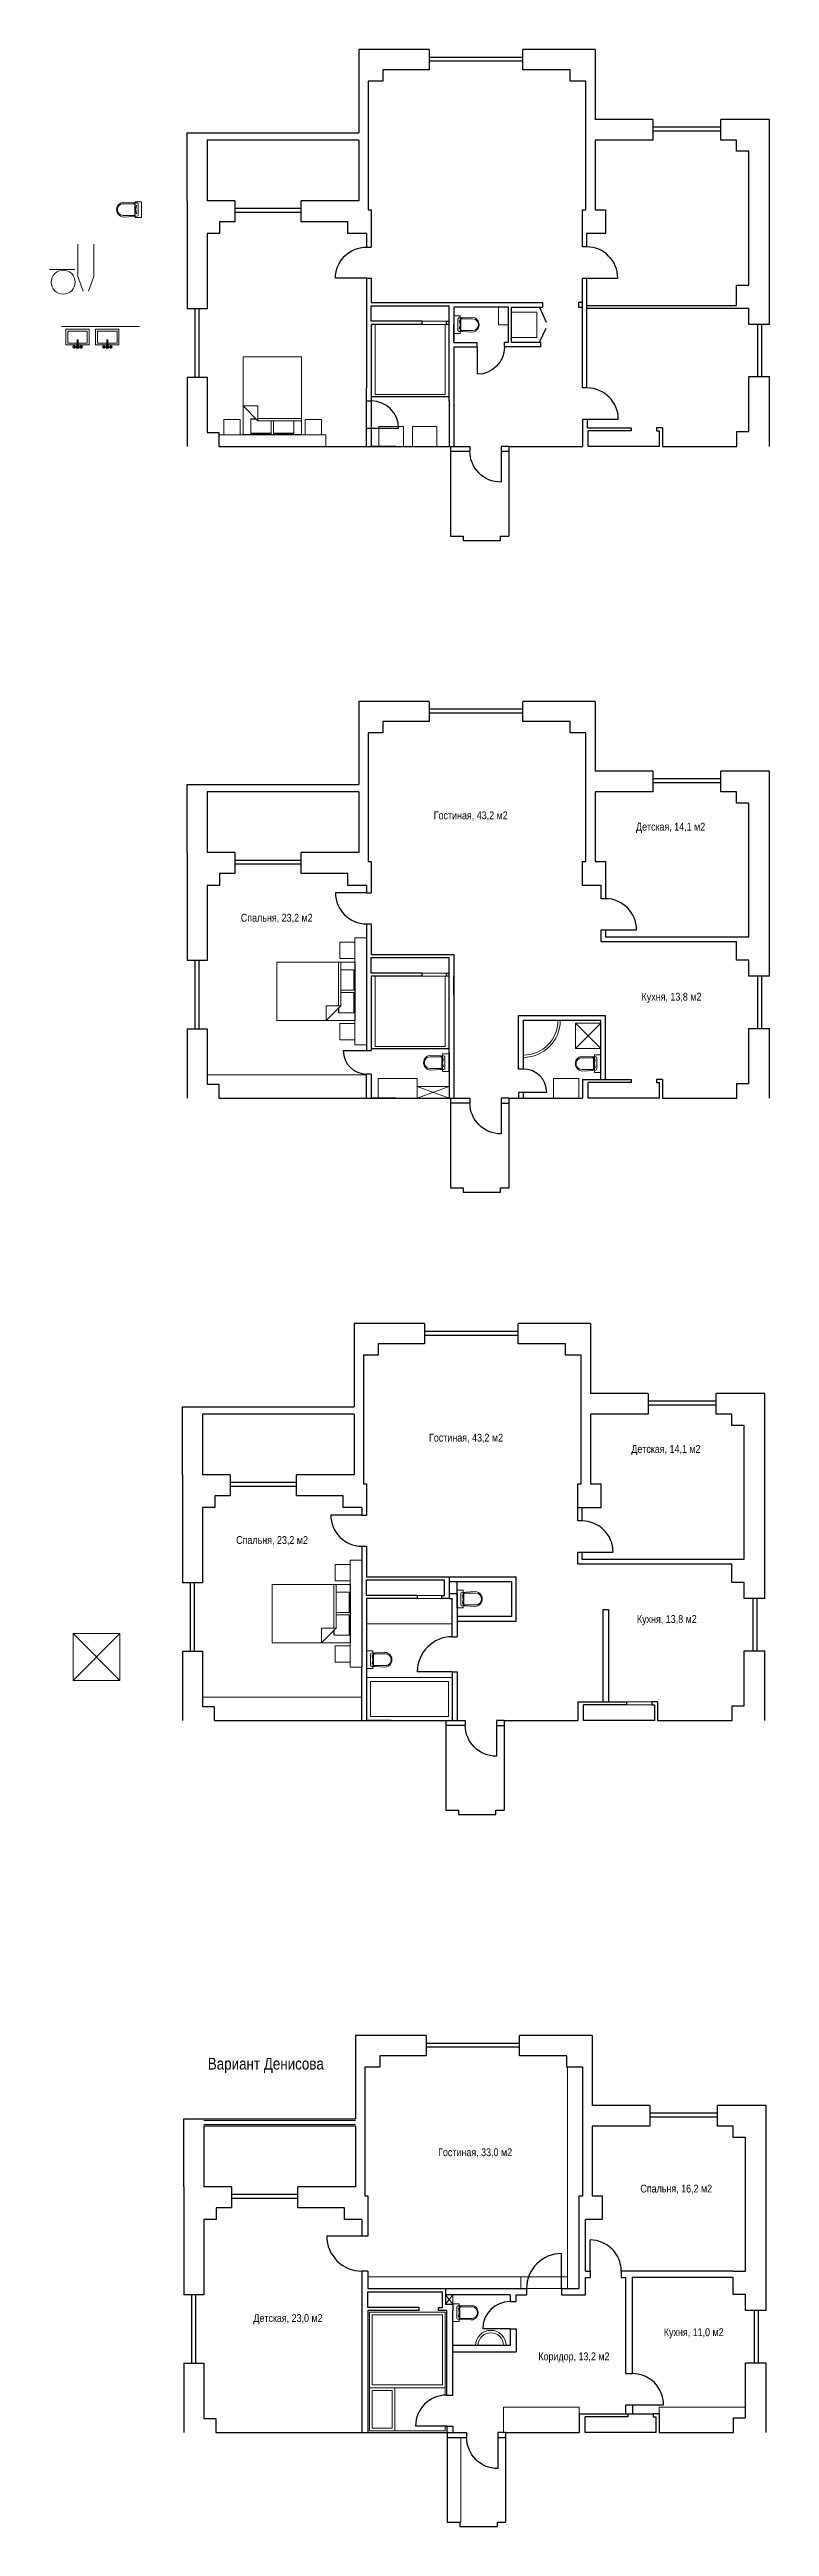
# Model space of a CAD drawing. Header units: inches. Extents: x -1596095 to 1052762, y -907497 to 506843.
# Drawn here: x -270357 to -251879, y -549976 to -486445 of the extents above; entities that cross this region are included whole.
import ezdxf

# ---------------------------------------------------------------- set-up
doc = ezdxf.new("R2010")
doc.units = ezdxf.units.IN
doc.header["$LTSCALE"] = 25
doc.header["$MEASUREMENT"] = 0
doc.layers.add('Двери', color=7, linetype='Continuous')
for name, color, linetype, lineweight in [('МЕБЕЛЬ', 5, 'Continuous', 9), ('Названия', 7, 'Continuous', 30), ('Размеры', 1, 'Continuous', 9), ('Стены', 7, 'Continuous', 30)]:
    doc.layers.add(name, color=color, linetype=linetype, lineweight=lineweight)
doc.layers.get('Размеры').off()
doc.styles.get("Standard").update_dxf_attribs({"font": 'ARIALN.TTF'})

# ---------------------------------------------------------------- blocks, each defined once
blk = doc.blocks.new('A$C5D42457A')
at = {"color": 5, "linetype": 'Continuous', "lineweight": 9}
for p, q in [((-2000, -2011), (-2000, -511)), ((-2000, -511), (0, -511)), ((-420, -1631), (-420, -511)), ((-360, -511), (-360, -1631)), ((-360, -711), (-30, -711)), ((-30, -1231), (-360, -1231)), ((-740, -2011), (-360, -1631)), ((-740, -1631), (-740, -2011)), ((-360, -1631), (-740, -1631)), ((-30, -1811), (-410, -1811)), ((-360, -1291), (-30, -1291)), ((0, -2011), (-2000, -2011))]:
    blk.add_line(p, q, dxfattribs=at)
at = {"color": 5, "linetype": 'Continuous'}
for p, q in [((0, -511), (0, -2011)), ((-30, -711), (-30, -1231)), ((-410, -1811), (-410, -1681)), ((-30, -1291), (-30, -1811))]:
    blk.add_line(p, q, dxfattribs=at)
at = {"layer": 'МЕБЕЛЬ', "color": 5, "lineweight": 9, "ltscale": 3}
for points in [[(-390, 0), (0, 0), (0, -419), (-390, -419)], [(-390, -2086), (0, -2086), (0, -2505), (-390, -2505)]]:
    blk.add_lwpolyline(points, close=True, dxfattribs=at)
blk = doc.blocks.new('A$C025A23B8')
at = {"layer": 'Двери', "ltscale": 3}
blk.add_line((0, 0), (-800, 0), dxfattribs=at)
blk.add_arc((0, 0), 800, 180, 270, dxfattribs=at)
blk = doc.blocks.new('A$C1B43068F')
at = {"layer": 'МЕБЕЛЬ'}
for p, q in [((0, 332), (0, 48)), ((28, 362), (118, 367)), ((28, 18), (118, 13)), ((40, 300), (60, 190)), ((60, 190), (40, 80)), ((80, 330), (80, 50)), ((90, 340), (380, 340)), ((90, 40), (380, 40)), ((118, 367), (360, 380)), ((118, 13), (360, 0))]:
    blk.add_line(p, q, dxfattribs=at)
for centre, radius, start, end in [((30, 332), 30, 93.16919, 179.98936), ((30, 48), 30, 179.98936, 266.80953), ((90, 330), 10, 89.98936, 179.98936), ((90, 50), 10, 179.98936, 269.98936), ((120, 337), 30, 93.16919, 173.52108), ((120, 43), 30, 186.45764, 266.80953), ((360, 190), 190, 269.98936, 89.98936), ((380, 190), 150, 269.98936, 89.98936)]:
    blk.add_arc(centre, radius, start, end, dxfattribs=at)
blk = doc.blocks.new('A$C5A3845E5')
at = {"layer": 'МЕБЕЛЬ', "ltscale": 3}
blk.add_lwpolyline([(0, 167), (395, 167), (395, 0), (0, 0)], close=True, dxfattribs=at)
at = {"layer": 'Размеры', "ltscale": 3, "rotation": 89.99627095683446}
blk.add_blockref('A$C1B43068F', (389, 90), dxfattribs=at)
blk = doc.blocks.new('A$C72FA27D4')
at = {"layer": 'МЕБЕЛЬ', "ltscale": 3}
for p, q in [((0, 410), (823, 410)), ((824, 0), (0, 0)), ((824, 410), (1200, 277)), ((824, 0), (1200, 133))]:
    blk.add_line(p, q, dxfattribs=at)
blk = doc.blocks.new('A$C451F4DEC')
at = {"layer": 'Размеры', "ltscale": 3, "rotation": 89.99627095683446}
blk.add_blockref('A$C1B43068F', (18, -28), dxfattribs=at)
blk = doc.blocks.new('A$C47374DA8')
at = {"layer": 'МЕБЕЛЬ', "ltscale": 3, "rotation": 90}
blk.add_blockref('A$C451F4DEC', (522, 361), dxfattribs=at)
blk = doc.blocks.new('A$C2E9B66EA')
at = {"layer": 'Двери', "ltscale": 3}
blk.add_line((0, 0), (700, 0), dxfattribs=at)
blk.add_arc((0, 0), 700, 270, 0, dxfattribs=at)
blk = doc.blocks.new('_ArchTick')
at = {"color": 0, "linetype": 'ByBlock', "const_width": 0.15}
blk.add_lwpolyline([(-0.5, -0.5), (0.5, 0.5)], dxfattribs=at)
blk = doc.blocks.new('A$C30664437')
for p, q in [((-103, 3), (-109, 3)), ((-94, 12), (-94, 19)), ((-88, 12), (-88, 19)), ((-79, 3), (-72, 3)), ((-12, 22), (-12, 174)), ((12, 174), (12, 22)), ((79, 3), (72, 3)), ((88, 12), (88, 19)), ((94, 12), (94, 19)), ((103, 3), (109, 3)), ((-103, -3), (-109, -3)), ((-94, -12), (-94, -19)), ((-88, -12), (-88, -19)), ((-79, -3), (-72, -3)), ((79, -3), (72, -3)), ((88, -12), (88, -19)), ((94, -12), (94, -19)), ((103, -3), (109, -3))]:
    blk.add_line(p, q)
for centre, radius in [((-91, 0), 34.4), ((-116, 0), 6.99), ((-91, 0), 12.5), ((-91, 25), 6.99), ((-66, 0), 6.99), ((0, 0), 12.5), ((91, 0), 34.4), ((66, 0), 6.99), ((91, 0), 12.5), ((91, 25), 6.99), ((116, 0), 6.99), ((-91, -25), 6.99), ((91, -25), 6.99)]:
    blk.add_circle(centre, radius)
for centre, radius, start, end in [((-91, 0), 25, 106.0953, 163.7658), ((-91, 0), 25, 15.9116, 73.88), ((0, 0), 37.5, 109.6397, 70.3486), ((0, 0), 25, 120.2446, 59.6569), ((0, 174), 12.5, 0, 180), ((91, 0), 25, 105.9211, 163.5587), ((91, 0), 25, 15.7907, 74.7593), ((-91, 0), 25, 195.7907, 254.7593), ((-91, 0), 25, 285.92113, 343.55875), ((91, 0), 25, 195.9116, 253.88), ((91, 0), 25, 286.09531, 343.76578)]:
    blk.add_arc(centre, radius, start, end)
at = {"layer": 'МЕБЕЛЬ', "ltscale": 3, "xscale": 0.03937007873901166, "yscale": 0.03937007873901166, "zscale": 0.03937007873901166}
blk.add_blockref('_ArchTick', (13, 22), dxfattribs=at)
blk = doc.blocks.new('A$C08470E14')
at = {"layer": 'МЕБЕЛЬ', "ltscale": 3}
for points in [[(600, -404), (0, -404), (0, 0), (600, 0)], [(547, -351), (47, -351), (47, -49), (547, -49)]]:
    blk.add_lwpolyline(points, close=True, dxfattribs=at)
at = {"layer": 'МЕБЕЛЬ', "ltscale": 3, "rotation": 180}
blk.add_blockref('A$C30664437', (296, 52), dxfattribs=at)
blk = doc.blocks.new('A$C27866716')
at = {"layer": 'МЕБЕЛЬ', "ltscale": 3}
for points in [[(600, -404), (0, -404), (0, 0), (600, 0)], [(547, -351), (47, -351), (47, -49), (547, -49)]]:
    blk.add_lwpolyline(points, close=True, dxfattribs=at)
at = {"layer": 'МЕБЕЛЬ', "ltscale": 3, "rotation": 180}
blk.add_blockref('A$C30664437', (296, 52), dxfattribs=at)
blk = doc.blocks.new('A$C7D656A52')
at = {"layer": 'МЕБЕЛЬ', "ltscale": 3}
blk.add_lwpolyline([(0, 0), (630, 0), (630, 510), (0, 510)], close=True, dxfattribs=at)
blk = doc.blocks.new('A$C2FE17253')
at = {"layer": 'МЕБЕЛЬ', "ltscale": 3}
blk.add_lwpolyline([(649, 0), (490, 0), (490, 454), (649, 454)], close=True, dxfattribs=at)
at = {"layer": 'МЕБЕЛЬ', "ltscale": 3, "xscale": -1, "rotation": 180}
blk.add_blockref('A$C47374DA8', (0, 416), dxfattribs=at)
blk = doc.blocks.new('A$C75CA72F4')
at = {"layer": 'МЕБЕЛЬ', "ltscale": 3}
blk.add_lwpolyline([(649, 0), (490, 0), (490, 454), (649, 454)], close=True, dxfattribs=at)
at = {"layer": 'МЕБЕЛЬ', "ltscale": 3, "extrusion": (0, 0, -1), "zscale": -1, "rotation": 359.9962709568343}
blk.add_blockref('A$C1B43068F', (-550, 36), dxfattribs=at)
blk = doc.blocks.new('A$C2D9A5778')
at = {"layer": 'МЕБЕЛЬ', "ltscale": 3}
for p, q in [((1200, 1200), (0, 0)), ((1200, 0), (0, 1200))]:
    blk.add_line(p, q, dxfattribs=at)
blk.add_lwpolyline([(0, 0), (1200, 0), (1200, 1200), (0, 1200)], close=True, dxfattribs=at)

msp = doc.modelspace()

# ---------------------------------------------------------------- linework, layer by layer
at = {"layer": 'Двери', "ltscale": 3}
for p, q in [((-257783.9, -493055.6), (-257609.1, -493440.9)), ((-257783.9, -493949.4), (-257609.1, -493592.3)), ((-262099, -496158.5), (-261399, -496158.5)), ((-262819, -512122.3), (-262219, -512122.3)), ((-257597.7, -513193.9), (-258197.7, -513193.9)), ((-260019, -528055.2), (-260919, -528055.2)), ((-262343.4, -542526.1), (-263243.4, -542526.1)), ((-257213.5, -543876.1), (-257213.5, -542976.1)), ((-256483.5, -543426.9), (-256483.5, -542626.9)), ((-258537.8, -544907.8), (-259237.8, -544907.8)), ((-255398.5, -546854.9), (-254598.4, -546854.9)), ((-260163.4, -547406.1), (-260963.4, -547406.1))]:
    msp.add_line(p, q, dxfattribs=at)
for centre, radius, start, end in [((-262099, -496158.5), 700, 0, 90), ((-262219, -512122.3), 600, 180, 270), ((-258197.7, -513193.9), 600, 0, 90), ((-260019, -528055.2), 900, 90, 180), ((-262343.4, -542526.1), 900, 180, 270), ((-257213.5, -543876.1), 900, 90, 180), ((-256483.5, -543426.9), 800, 0, 90), ((-258537.8, -544907.8), 700, 90, 180), ((-255398.5, -546854.9), 800, 0, 90.358094), ((-260163.4, -547406.1), 800, 90, 180)]:
    msp.add_arc(centre, radius, start, end, dxfattribs=at)
at = {"layer": 'МЕБЕЛЬ', "ltscale": 3}
for p, q in [((-270356.8, -492090.8), (-269706.8, -492090.8)), ((-261999, -493495.8), (-260199, -493495.8)), ((-261999, -495295.8), (-261999, -493495.8)), ((-260788.9, -493415.6), (-260169, -493415.6)), ((-260788.9, -493495.8), (-260169, -493495.8)), ((-260199, -493495.8), (-260199, -495295.8)), ((-260199, -495295.8), (-261999, -495295.8)), ((-256679, -496625.6), (-256679, -495975.6)), ((-263264.5, -496325.6), (-266007.3, -496325.6)), ((-266007.3, -496325.6), (-266007.3, -496625.6)), ((-263264.5, -496625.6), (-263264.5, -496325.6)), ((-262219, -509230.5), (-262519, -509230.5)), ((-262519, -509230.5), (-262519, -511973.2)), ((-260788.9, -510134), (-260169, -510134)), ((-261999, -510214.2), (-260199, -510214.2)), ((-261999, -512014.2), (-261999, -510214.2)), ((-260788.9, -510214.2), (-260169, -510214.2)), ((-260199, -510214.2), (-260199, -512014.2)), ((-256859.4, -511416.3), (-256209.4, -512066.3)), ((-256859.4, -512066.3), (-256209.4, -511416.3)), ((-262519, -511973.2), (-262219, -511973.2)), ((-260199, -512014.2), (-261999, -512014.2)), ((-262219, -512744), (-266307.7, -512744)), ((-260924.8, -513044), (-260099, -513044)), ((-260099, -513044), (-260924.8, -513344)), ((-260924.8, -513044), (-260099, -513344)), ((-262339, -525191.7), (-262639, -525191.7)), ((-262639, -525191.7), (-262639, -527934.5)), ((-262219, -526175.4), (-262219, -526825.4)), ((-260908.9, -526095.2), (-260289, -526095.2)), ((-260908.9, -526175.4), (-260289, -526175.4)), ((-260019, -526825.4), (-260019, -526175.4)), ((-262219, -526825.4), (-260019, -526825.4)), ((-262639, -527934.5), (-262339, -527934.5)), ((-262219, -528205.2), (-260019, -528205.2)), ((-262119, -528305.2), (-260119, -528305.2)), ((-262119, -529205.2), (-262119, -528305.2)), ((-260119, -528305.2), (-260119, -529205.2)), ((-260019, -528205.2), (-260019, -529305.2)), ((-262339, -528705.2), (-266427.7, -528705.2)), ((-260119, -529205.2), (-262119, -529205.2)), ((-255549, -528825.2), (-254899.6, -528825.2)), ((-255549, -528905.3), (-254899.6, -528905.4)), ((-257063.5, -543876.1), (-257063.5, -538196.5)), ((-262183.4, -543576.1), (-257063.5, -543576.1)), ((-258263.5, -543876.1), (-258263.5, -543576.1)), ((-260003.4, -544036.1), (-260193.1, -544276.1)), ((-260193.1, -544036.1), (-260003.4, -544276.1)), ((-260003.4, -544036.1), (-260003.4, -544276.1)), ((-258113.5, -543876.1), (-257213.5, -543876.1)), ((-262143.4, -544476.3), (-262143.4, -547526.1)), ((-262143.4, -544476.3), (-260203.4, -544476.3)), ((-262073.4, -544546.3), (-262073.4, -546346.3)), ((-260273.4, -544546.3), (-262073.4, -544546.3)), ((-260273.4, -546346.3), (-260273.4, -544546.3)), ((-260203.4, -544476.3), (-260203.4, -546606.1)), ((-262073.4, -546346.3), (-260273.4, -546346.3)), ((-262143.4, -546416.3), (-260203.4, -546416.3)), ((-262073.4, -546486.3), (-262073.4, -547456.1)), ((-262073.4, -546486.3), (-261563.4, -546486.3)), ((-261563.4, -546486.3), (-261563.4, -547456.1)), ((-261493.4, -546416.3), (-261493.4, -547526.1)), ((-260203.4, -546606.1), (-260163.4, -546606.1)), ((-256763.5, -546916.1), (-258701.9, -546916.1)), ((-258701.9, -546916.1), (-258701.9, -547566.1)), ((-256763.5, -547566.1), (-256763.5, -546916.1)), ((-254713.9, -547566.1), (-254713.9, -546916.1)), ((-254713.9, -546916.1), (-252494, -546916.1)), ((-262143.4, -547526.1), (-260203.4, -547526.1)), ((-262073.4, -547456.1), (-261563.4, -547456.1)), ((-260203.4, -547406.1), (-260203.4, -547526.1)), ((-260203.4, -547406.1), (-260163.4, -547406.1)), ((-259803.9, -547690.2), (-259803.9, -549866.1)), ((-259803.9, -549866.1), (-259823.9, -549866.1))]:
    msp.add_line(p, q, dxfattribs=at)
at = {"layer": 'МЕБЕЛЬ', "color": 5, "ltscale": 3}
msp.add_line((-268048.1, -493550), (-270048.1, -493550), dxfattribs=at)
at = {"layer": 'МЕБЕЛЬ', "ltscale": 3}
for points in [[(-259979, -493275.1), (-259820.6, -493275.1), (-259820.6, -493729.2), (-259979, -493729.2)], [(-258581.7, -493505.6), (-258831.7, -493505.6), (-258831.7, -493055.6), (-258581.7, -493055.6)], [(-258498.3, -493831.4), (-257848.3, -493831.4), (-257848.3, -493181.4), (-258498.3, -493181.4)], [(-261904.7, -496625.6), (-261274.7, -496625.6), (-261274.7, -496115.6), (-261904.7, -496115.6)], [(-256859.4, -512066.3), (-256209.4, -512066.3), (-256209.4, -511416.3), (-256859.4, -511416.3)], [(-261924.8, -513344), (-260924.8, -513344), (-260924.8, -512834), (-261924.8, -512834)], [(-257420.6, -513344), (-256770.6, -513344), (-256770.6, -512834), (-257420.6, -512834)]]:
    msp.add_lwpolyline(points, close=True, dxfattribs=at)
msp.add_circle((-270005.7, -492411.9), 309.1, dxfattribs=at)
for centre, radius, start, end in [((-258197.7, -511346.3), 950, 270, 0), ((-258197.7, -511346.3), 890, 270, 0), ((-259031.2, -545336.1), 390, 0, 180), ((-259031.2, -545336.1), 327.8, 0, 180)]:
    msp.add_arc(centre, radius, start, end, dxfattribs=at)
at = {"layer": 'Стены', "ltscale": 3}
for p, q in [((-260609.4, -486445.4), (-262418.3, -486445.4)), ((-262418.3, -486445.4), (-262418.3, -488579)), ((-260609.4, -486445.4), (-260609.4, -486965.7)), ((-258209.1, -486965.7), (-258209.1, -486445.4)), ((-256349.4, -486445.4), (-258209.1, -486445.4)), ((-256349.4, -486445.4), (-256349.4, -488236.1)), ((-261799, -487256), (-262179.3, -487256)), ((-262179.3, -487256), (-262179.3, -490555.6)), ((-260609.4, -486965.7), (-261799, -486965.7)), ((-261799, -486965.7), (-261799, -487256)), ((-258209.1, -486645.4), (-260609.4, -486645.4)), ((-258209.1, -486745.4), (-260609.4, -486745.4)), ((-256998.8, -486965.7), (-258209.1, -486965.7)), ((-256998.8, -487256), (-256998.8, -486965.7)), ((-256588.7, -487256), (-256998.8, -487256)), ((-256588.7, -490555.6), (-256588.7, -487256)), ((-254869.6, -488236.1), (-256349.4, -488236.1)), ((-254869.6, -488236.1), (-254869.6, -488766)), ((-253129.9, -488436.1), (-254869.6, -488436.1)), ((-253129.9, -488536.1), (-254869.6, -488536.1)), ((-253129.9, -488766), (-253129.9, -488236.1)), ((-251879.5, -488236.1), (-253129.9, -488236.1)), ((-251879.5, -493496), (-251879.5, -488236.1)), ((-266827.9, -490324.1), (-266827.9, -488579)), ((-266827.9, -488579), (-262418.3, -488579)), ((-262418.3, -488766), (-266307.7, -488766)), ((-266307.7, -488766), (-266307.7, -490324.1)), ((-262418.3, -488766), (-262418.3, -490324.1)), ((-254869.6, -488766), (-256349.4, -488766)), ((-256349.4, -488766), (-256349.4, -490555.6)), ((-252729.7, -488766), (-253129.9, -488766)), ((-252729.7, -489056.3), (-252729.7, -488766)), ((-252409.1, -489056.3), (-252729.7, -489056.3)), ((-252409.1, -492486.4), (-252409.1, -489056.3)), ((-266827.9, -490324.1), (-266827.9, -493095.1)), ((-265598.4, -490324.1), (-266307.7, -490324.1)), ((-265598.4, -490324.1), (-265598.4, -490864.5)), ((-263898.9, -490864.5), (-263898.9, -490324.1)), ((-262418.3, -490324.1), (-263898.9, -490324.1)), ((-265598.4, -490864.5), (-265998, -490864.5)), ((-265998, -490864.5), (-265998, -491164.7)), ((-263898.9, -490524.1), (-265598.4, -490524.1)), ((-263898.9, -490624.1), (-265598.4, -490624.1)), ((-262699.3, -490864.5), (-263898.9, -490864.5)), ((-262699.3, -491164.7), (-262699.3, -490864.5)), ((-262179.3, -490555.6), (-262099, -490555.6)), ((-262099, -490555.6), (-262099, -491075.4)), ((-262099, -490935.6), (-262099, -491075.4)), ((-262099, -491075.4), (-262099, -491511.4)), ((-256679, -490555.6), (-256588.7, -490555.6)), ((-256679, -491165.7), (-256679, -490555.6)), ((-256679, -491165.7), (-256679, -490935.6)), ((-256349.4, -490555.6), (-256089.4, -490555.6)), ((-256089.4, -490555.6), (-256089.4, -491165.7)), ((-265998, -491164.7), (-266307.7, -491164.7)), ((-266307.7, -491164.7), (-266307.7, -493095.1)), ((-262219, -491164.7), (-262699.3, -491164.7)), ((-262219, -491164.7), (-262219, -491511.4)), ((-262219, -491511.4), (-262099, -491511.4)), ((-256679, -491506.8), (-256679, -491165.7)), ((-256573.1, -491506.8), (-256679, -491506.8)), ((-256089.4, -491165.7), (-256573.1, -491165.7)), ((-256573.1, -491165.7), (-256573.1, -491506.8)), ((-262219, -492311.3), (-262099, -492311.3)), ((-262219, -492311.3), (-262219, -495125.7)), ((-262099, -492311.3), (-262099, -492935.6)), ((-256679, -495125.7), (-256679, -492306.7)), ((-256679, -492306.7), (-256573.1, -492306.7)), ((-256573.1, -492306.7), (-256573.1, -495125.7)), ((-262099, -492935.6), (-257708.3, -492935.6)), ((-257708.3, -492935.6), (-257708.3, -493055.6)), ((-256679, -492935.6), (-256779, -492935.6)), ((-256779, -492935.6), (-256779, -493055.6)), ((-252729.7, -493006.7), (-252729.7, -492486.4)), ((-252729.7, -492486.4), (-252409.1, -492486.4)), ((-266307.7, -493095.1), (-266827.9, -493095.1)), ((-266627.9, -493095.1), (-266627.9, -494844.7)), ((-266527.9, -493095.1), (-266527.9, -494844.7)), ((-262099, -493415.6), (-262099, -493015.6)), ((-262099, -493015.6), (-260099, -493015.6)), ((-260788.9, -493415.6), (-262099, -493415.6)), ((-262099, -493495.8), (-262099, -495125.7)), ((-260788.9, -493495.8), (-262099, -493495.8)), ((-260788.9, -493495.8), (-260788.9, -493415.6)), ((-260169, -493495.8), (-260169, -493415.6)), ((-260169, -493415.6), (-260099, -493415.6)), ((-260099, -493495.8), (-260169, -493495.8)), ((-260099, -495458.5), (-260099, -493015.6)), ((-258581.7, -493055.6), (-259979, -493055.6)), ((-259979, -493055.6), (-259979, -493927.9)), ((-259979, -493955.6), (-259979, -493495.8)), ((-258578.3, -493949.4), (-258578.3, -493055.6)), ((-258503.3, -493949.4), (-258503.3, -493055.6)), ((-258503.3, -493055.6), (-257708.3, -493055.6)), ((-256779, -493055.6), (-256679, -493055.6)), ((-256573.1, -493006.7), (-252729.7, -493006.7)), ((-252409.1, -493086.4), (-256573.1, -493086.4)), ((-252409.1, -493496), (-252409.1, -493086.4)), ((-251879.5, -493496), (-252409.1, -493496)), ((-252179.5, -494835.8), (-252179.5, -493496)), ((-252079.5, -494835.8), (-252079.5, -493496)), ((-259979, -493955.6), (-259380.2, -493955.6)), ((-259380.2, -494075.6), (-259979, -494075.6)), ((-259979, -494075.6), (-259979, -495458.5)), ((-259380.2, -494075.6), (-259380.2, -493955.6)), ((-258680.2, -494069.4), (-258680.2, -493949.4)), ((-258680.2, -493949.4), (-258578.3, -493949.4)), ((-257748.3, -494069.4), (-258680.2, -494069.4)), ((-258358.3, -494069.4), (-258580.2, -494069.4)), ((-258503.3, -493949.4), (-257753.3, -493949.4)), ((-257753.3, -493949.4), (-257753.3, -494069.4)), ((-266827.9, -494844.7), (-266827.9, -496625.6)), ((-266827.9, -494844.7), (-266307.7, -494844.7)), ((-266307.7, -494844.7), (-266307.7, -496264.8)), ((-252409.5, -496246), (-252409.5, -494835.8)), ((-252409.5, -494835.8), (-251879.5, -494835.8)), ((-251879.5, -496625.6), (-251879.5, -494835.8)), ((-262219, -496625.6), (-262219, -495125.7)), ((-262219, -495458.5), (-262099, -495458.5)), ((-262099, -495125.7), (-262099, -496625.6)), ((-262099, -495345.8), (-260099, -495345.8)), ((-260099, -495458.5), (-260099, -496625.6)), ((-259979, -495458.5), (-259979, -496625.6)), ((-256573.1, -495125.7), (-256679, -495125.7)), ((-262219, -496158.5), (-262099, -496158.5)), ((-256679, -495925.6), (-256679, -496625.6)), ((-256679, -495925.6), (-256559, -495925.6)), ((-256559, -495925.6), (-256559, -496145.6)), ((-256559, -496145.6), (-255429, -496145.6)), ((-255429, -496145.6), (-255429, -496225.7)), ((-254629.4, -496145.6), (-254779.6, -496145.6)), ((-254779.6, -496145.6), (-254779.6, -496225.5)), ((-254629.4, -496145.6), (-254629.4, -496625.6)), ((-266307.7, -496264.8), (-266007.3, -496264.8)), ((-266007.3, -496264.8), (-266007.3, -496625.6)), ((-266007.3, -496625.6), (-260069.4, -496625.6)), ((-260099, -496295.9), (-260099, -496295.9)), ((-260069.4, -496625.6), (-260069.4, -498925.6)), ((-260069.4, -496625.6), (-259568, -496625.6)), ((-260069.4, -496745.6), (-259568, -496745.6)), ((-259568, -496625.6), (-259568, -496745.6)), ((-258569.4, -496625.6), (-258768.1, -496625.6)), ((-258768.1, -496629.4), (-258768.1, -496749.7)), ((-258768.1, -496749.7), (-258569.4, -496749.7)), ((-258569.4, -496625.6), (-258569.4, -498925.6)), ((-258569.4, -496625.6), (-256679, -496625.6)), ((-256529.4, -496625.6), (-256529.4, -496225.5)), ((-255429, -496225.7), (-256529.4, -496225.5)), ((-254709.1, -496625.6), (-256529.4, -496625.6)), ((-254779.6, -496225.5), (-254709.1, -496225.5)), ((-254709.1, -496225.5), (-254709.1, -496625.6)), ((-254629.4, -496625.6), (-252719.4, -496625.6)), ((-252719.4, -496625.6), (-252719.4, -496246)), ((-252719.4, -496246), (-252409.5, -496246)), ((-252409.5, -496246), (-252409.5, -496246)), ((-260069.4, -498925.6), (-259739.4, -498925.6)), ((-259739.4, -498925.6), (-259739.4, -499035.6)), ((-259739.4, -499035.6), (-258779.4, -499035.6)), ((-258779.4, -498925.6), (-258569.4, -498925.6)), ((-258779.4, -499035.6), (-258779.4, -498925.6)), ((-260609.4, -503163.8), (-262418.3, -503163.8)), ((-262418.3, -503163.8), (-262418.3, -505297.4)), ((-260609.4, -503684.1), (-261799, -503684.1)), ((-261799, -503684.1), (-261799, -503974.4)), ((-260609.4, -503163.8), (-260609.4, -503684.1)), ((-258209.1, -503363.8), (-260609.4, -503363.8)), ((-258209.1, -503463.8), (-260609.4, -503463.8)), ((-258209.1, -503684.1), (-258209.1, -503163.8)), ((-256349.4, -503163.8), (-258209.1, -503163.8)), ((-256998.8, -503684.1), (-258209.1, -503684.1)), ((-256998.8, -503974.4), (-256998.8, -503684.1)), ((-256349.4, -503163.8), (-256349.4, -504954.5)), ((-261799, -503974.4), (-262179.3, -503974.4)), ((-262179.3, -503974.4), (-262179.3, -507274)), ((-256588.7, -503974.4), (-256998.8, -503974.4)), ((-256588.7, -507274), (-256588.7, -503974.4)), ((-254869.6, -504954.5), (-256349.4, -504954.5)), ((-254869.6, -504954.5), (-254869.6, -505484.4)), ((-253129.9, -505484.4), (-253129.9, -504954.5)), ((-251879.5, -504954.5), (-253129.9, -504954.5)), ((-251879.5, -510214.4), (-251879.5, -504954.5)), ((-266827.9, -507042.5), (-266827.9, -505297.4)), ((-266827.9, -505297.4), (-262418.3, -505297.4)), ((-262418.3, -505484.4), (-266307.7, -505484.4)), ((-266307.7, -505484.4), (-266307.7, -507042.5)), ((-262418.3, -505484.4), (-262418.3, -507042.5)), ((-254869.6, -505484.4), (-256349.4, -505484.4)), ((-256349.4, -505484.4), (-256349.4, -507274)), ((-253129.9, -505154.5), (-254869.6, -505154.5)), ((-253129.9, -505254.5), (-254869.6, -505254.5)), ((-252729.7, -505484.4), (-253129.9, -505484.4)), ((-252729.7, -505774.7), (-252729.7, -505484.4)), ((-252409.1, -505774.7), (-252729.7, -505774.7)), ((-252409.1, -509204.8), (-252409.1, -505774.7)), ((-266827.9, -507042.5), (-266827.9, -509813.5)), ((-265598.4, -507042.5), (-266307.7, -507042.5)), ((-265598.4, -507582.9), (-265998, -507582.9)), ((-265998, -507582.9), (-265998, -507883.1)), ((-265598.4, -507042.5), (-265598.4, -507582.9)), ((-263898.9, -507242.5), (-265598.4, -507242.5)), ((-263898.9, -507342.5), (-265598.4, -507342.5)), ((-263898.9, -507582.9), (-263898.9, -507042.5)), ((-262418.3, -507042.5), (-263898.9, -507042.5)), ((-262699.3, -507582.9), (-263898.9, -507582.9)), ((-262699.3, -507883.1), (-262699.3, -507582.9)), ((-262179.3, -507274), (-262099, -507274)), ((-262099, -507274), (-262099, -507793.8)), ((-256679, -507274), (-256588.7, -507274)), ((-256679, -507884.1), (-256679, -507274)), ((-256349.4, -507274), (-256089.4, -507274)), ((-256089.4, -507274), (-256089.4, -507884.1)), ((-265998, -507883.1), (-266307.7, -507883.1)), ((-266307.7, -507883.1), (-266307.7, -509813.5)), ((-262219, -507883.1), (-262699.3, -507883.1)), ((-262219, -507883.1), (-262219, -508072.5)), ((-262219, -508072.3), (-262099, -508072.3)), ((-262099, -507654), (-262099, -507793.8)), ((-262099, -507793.8), (-262099, -508072.3)), ((-256679, -507884.1), (-256679, -507654)), ((-256195.2, -507884.1), (-256679, -507884.1)), ((-256195.2, -508225.2), (-256195.2, -507884.1)), ((-256089.4, -508225.2), (-256195.2, -508225.2)), ((-256089.4, -507884.1), (-256089.4, -508225.2)), ((-262219, -508872.2), (-262099, -508872.2)), ((-262219, -508872.4), (-262219, -512122.3)), ((-262099, -508872.2), (-262099, -509654)), ((-256195.2, -509324.8), (-256195.2, -509025.1)), ((-256195.2, -509025.1), (-256089.4, -509025.1)), ((-256195.2, -509324.8), (-252729.7, -509324.8)), ((-256089.4, -509025.1), (-256089.4, -509204.8)), ((-256089.4, -509204.8), (-252729.7, -509204.8)), ((-252729.7, -509204.8), (-252409.1, -509204.8)), ((-252729.7, -509804.8), (-252729.7, -509324.8)), ((-266307.7, -509813.5), (-266827.9, -509813.5)), ((-266627.9, -509813.5), (-266627.9, -511563.1)), ((-266527.9, -509813.5), (-266527.9, -511563.1)), ((-262099, -509654), (-259979, -509654)), ((-262099, -510134), (-262099, -509734)), ((-262099, -509734), (-260099, -509734)), ((-260788.9, -510134), (-262099, -510134)), ((-260788.9, -510214.2), (-260788.9, -510134)), ((-260169, -510214.2), (-260169, -510134)), ((-260169, -510134), (-260099, -510134)), ((-260099, -512176.9), (-260099, -509734)), ((-259979, -509654), (-259979, -510646.3)), ((-252409.1, -509804.8), (-252729.7, -509804.8)), ((-252409.1, -510214.4), (-252409.1, -509804.8)), ((-262099, -510214.2), (-262099, -512122.3)), ((-260788.9, -510214.2), (-262099, -510214.2)), ((-260099, -510214.2), (-260169, -510214.2)), ((-259979, -510674), (-259979, -510214.2)), ((-259979, -510646.3), (-259979, -512176.9)), ((-251879.5, -510214.4), (-252409.1, -510214.4)), ((-252179.5, -511554.2), (-252179.5, -510214.4)), ((-252079.5, -511554.2), (-252079.5, -510214.4)), ((-256089.4, -511226.3), (-258317.7, -511226.3)), ((-258317.7, -512596.9), (-258317.7, -511226.3)), ((-256209.4, -511346.3), (-258197.7, -511346.3)), ((-258197.7, -511346.3), (-258197.7, -512593.9)), ((-256209.4, -512864), (-256209.4, -511346.3)), ((-256089.4, -512864), (-256089.4, -511226.3)), ((-266827.9, -511563.1), (-266827.9, -513344)), ((-266827.9, -511563.1), (-266307.7, -511563.1)), ((-266307.7, -511563.1), (-266307.7, -512983.2)), ((-252409.5, -512964.4), (-252409.5, -511554.2)), ((-252409.5, -511554.2), (-251879.5, -511554.2)), ((-251879.5, -513344), (-251879.5, -511554.2)), ((-262219, -512122.3), (-262099, -512122.3)), ((-262099, -512064.2), (-260099, -512064.2)), ((-260099, -512176.9), (-260099, -513344)), ((-259979, -512176.9), (-259979, -513344)), ((-258197.7, -512596.9), (-258317.7, -512596.9)), ((-266307.7, -512983.2), (-266007.3, -512983.2)), ((-266007.3, -512983.2), (-266007.3, -513344)), ((-262219, -513344), (-262219, -512719.2)), ((-262219, -512719.2), (-262099, -512719.2)), ((-262099, -512722.3), (-262099, -513344)), ((-260099, -513014.3), (-260099, -513014.3)), ((-258197.7, -513193.9), (-258317.7, -513193.9)), ((-258317.7, -513193.9), (-258317.7, -513344)), ((-258197.7, -513193.9), (-258197.7, -513344)), ((-256679, -512864), (-256679, -513344)), ((-256679, -512864), (-255429, -512864)), ((-256529.4, -513344), (-256529.4, -512943.9)), ((-255429, -512944.1), (-256529.4, -512943.9)), ((-255429, -512864), (-255429, -512944.1)), ((-254629.4, -512864), (-254779.6, -512864)), ((-254779.6, -512864), (-254779.6, -512943.9)), ((-254779.6, -512943.9), (-254709.1, -512943.9)), ((-254709.1, -512943.9), (-254709.1, -513344)), ((-254629.4, -512864), (-254629.4, -513344)), ((-252719.4, -513344), (-252719.4, -512964.4)), ((-252719.4, -512964.4), (-252409.5, -512964.4)), ((-252409.5, -512964.4), (-252409.5, -512964.4)), ((-266007.3, -513344), (-260069.4, -513344)), ((-260069.4, -513344), (-260069.4, -515644)), ((-260069.4, -513344), (-259568, -513344)), ((-260069.4, -513464), (-259568, -513464)), ((-259568, -513344), (-259568, -513464)), ((-258569.4, -513344), (-258768.1, -513344)), ((-258768.1, -513347.8), (-258768.1, -513468.1)), ((-258768.1, -513468.1), (-258569.4, -513468.1)), ((-258569.4, -513344), (-258569.4, -515644)), ((-258569.4, -513344), (-256679, -513344)), ((-254709.1, -513344), (-256529.4, -513344)), ((-254629.4, -513344), (-252719.4, -513344)), ((-260069.4, -515644), (-259739.4, -515644)), ((-259739.4, -515644), (-259739.4, -515754)), ((-259739.4, -515754), (-258779.4, -515754)), ((-258779.4, -515644), (-258569.4, -515644)), ((-258779.4, -515754), (-258779.4, -515644)), ((-260729.4, -519125), (-262538.3, -519125)), ((-262538.3, -519125), (-262538.3, -521258.7)), ((-260729.4, -519645.4), (-261919, -519645.4)), ((-261919, -519645.4), (-261919, -519935.6)), ((-260729.4, -519125), (-260729.4, -519645.4)), ((-258329.1, -519325), (-260729.4, -519325)), ((-258329.1, -519425), (-260729.4, -519425)), ((-258329.1, -519645.4), (-258329.1, -519125)), ((-256469.4, -519125), (-258329.1, -519125)), ((-257118.8, -519645.4), (-258329.1, -519645.4)), ((-257118.8, -519935.6), (-257118.8, -519645.4)), ((-256469.4, -519125), (-256469.4, -520915.7)), ((-261919, -519935.6), (-262299.3, -519935.6)), ((-262299.3, -519935.6), (-262299.3, -523235.2)), ((-256708.7, -519935.6), (-257118.8, -519935.6)), ((-256708.7, -523235.2), (-256708.7, -519935.6)), ((-254989.6, -520915.7), (-256469.4, -520915.7)), ((-254989.6, -520915.7), (-254989.6, -521445.6)), ((-253249.9, -521445.6), (-253249.9, -520915.7)), ((-251999.5, -520915.7), (-253249.9, -520915.7)), ((-251999.5, -526175.6), (-251999.5, -520915.7)), ((-266947.9, -523003.7), (-266947.9, -521258.7)), ((-266947.9, -521258.7), (-262538.3, -521258.7)), ((-262538.3, -521445.6), (-266427.7, -521445.6)), ((-266427.7, -521445.6), (-266427.7, -523003.7)), ((-262538.3, -521445.6), (-262538.3, -523003.7)), ((-254989.6, -521445.6), (-256469.4, -521445.6)), ((-256469.4, -521445.6), (-256469.4, -523235.2)), ((-253249.9, -521115.7), (-254989.6, -521115.7)), ((-253249.9, -521215.7), (-254989.6, -521215.7)), ((-252849.7, -521445.6), (-253249.9, -521445.6)), ((-252849.7, -521735.9), (-252849.7, -521445.6)), ((-252529.1, -521735.9), (-252849.7, -521735.9)), ((-252529.1, -525166), (-252529.1, -521735.9)), ((-266947.9, -523003.7), (-266947.9, -525774.7)), ((-265718.4, -523003.7), (-266427.7, -523003.7)), ((-265718.4, -523003.7), (-265718.4, -523544.1)), ((-264018.9, -523203.7), (-265718.4, -523203.7)), ((-264018.9, -523303.7), (-265718.4, -523303.7)), ((-264018.9, -523544.1), (-264018.9, -523003.7)), ((-262538.3, -523003.7), (-264018.9, -523003.7)), ((-262299.3, -523235.2), (-262219, -523235.2)), ((-262219, -523235.2), (-262219, -523755.1)), ((-256799, -523235.2), (-256708.7, -523235.2)), ((-256799, -523845.3), (-256799, -523235.2)), ((-256469.4, -523235.2), (-256209.4, -523235.2)), ((-256209.4, -523235.2), (-256209.4, -523845.3)), ((-266118, -523844.3), (-266427.7, -523844.3)), ((-266427.7, -523844.3), (-266427.7, -525774.7)), ((-265718.4, -523544.1), (-266118, -523544.1)), ((-266118, -523544.1), (-266118, -523844.3)), ((-262819.3, -523544.1), (-264018.9, -523544.1)), ((-262819.3, -523844.3), (-262819.3, -523544.1)), ((-262339, -523844.3), (-262819.3, -523844.3)), ((-262339, -523844.3), (-262339, -524033.7)), ((-262339, -524033.6), (-262219, -524033.5)), ((-262219, -523615.2), (-262219, -523755.1)), ((-262219, -523755.1), (-262219, -524033.5)), ((-256799, -523845.3), (-256799, -523615.2)), ((-256209.4, -523845.3), (-256799, -523845.3)), ((-256799, -524186.4), (-256799, -523845.3)), ((-256693.1, -523845.3), (-256693.1, -524186.4)), ((-256693.1, -524186.4), (-256799, -524186.4)), ((-262339, -524833.4), (-262219, -524833.4)), ((-262339, -524833.6), (-262339, -527934.5)), ((-262219, -524833.4), (-262219, -525615.2)), ((-256799, -525286), (-256799, -524986.3)), ((-256799, -524986.3), (-256693.1, -524986.3)), ((-256799, -525286), (-252849.7, -525286)), ((-256693.1, -524986.3), (-256693.1, -525166)), ((-256693.1, -525166), (-252849.7, -525166)), ((-252849.7, -525166), (-252529.1, -525166)), ((-252849.7, -525766), (-252849.7, -525286)), ((-266427.7, -525774.7), (-266947.9, -525774.7)), ((-266747.9, -525774.7), (-266747.9, -527524.4)), ((-266647.9, -525774.7), (-266647.9, -527524.4)), ((-262219, -525615.2), (-260099, -525615.2)), ((-262219, -526095.2), (-262219, -525695.2)), ((-262219, -525695.2), (-260219, -525695.2)), ((-260219, -526095.2), (-260219, -525695.2)), ((-260099, -525615.2), (-260099, -526175.4)), ((-260099, -525615.2), (-258380.4, -525615.2)), ((-260099, -525735.2), (-258500.4, -525735.2)), ((-259899, -526055.4), (-259899, -525735.2)), ((-258500.4, -525735.2), (-258500.4, -526635.2)), ((-258380.4, -526755.2), (-258380.4, -525615.2)), ((-252529.1, -525766), (-252849.7, -525766)), ((-252529.1, -526175.6), (-252529.1, -525766)), ((-260908.9, -526095.2), (-262219, -526095.2)), ((-262219, -526175.4), (-262219, -527934.5)), ((-260908.9, -526175.4), (-262219, -526175.4)), ((-260908.9, -526175.4), (-260908.9, -526095.2)), ((-260289, -526175.4), (-260289, -526095.2)), ((-260289, -526095.2), (-260219, -526095.2)), ((-260099, -526175.4), (-260289, -526175.4)), ((-259899, -526055.4), (-260099, -526055.4)), ((-260099, -526175.4), (-260019, -526175.4)), ((-260019, -527155.2), (-260019, -526175.4)), ((-259899, -526055.4), (-259899, -527155.2)), ((-258500.4, -526635.2), (-259899, -526635.2)), ((-256149, -528825.2), (-256149, -526456.7)), ((-256149, -526456.7), (-256129, -526456.7)), ((-256129, -526456.7), (-256009, -526456.7)), ((-256009, -526456.7), (-256009, -528825.2)), ((-251999.5, -526175.6), (-252529.1, -526175.6)), ((-252299.5, -527515.4), (-252299.5, -526175.6)), ((-252199.5, -527515.4), (-252199.5, -526175.6)), ((-260019, -527155.2), (-259899, -527155.2)), ((-259899, -526755.2), (-258380.4, -526755.2)), ((-266947.9, -527524.4), (-266947.9, -529305.2)), ((-266947.9, -527524.4), (-266427.7, -527524.4)), ((-266427.7, -527524.4), (-266427.7, -528944.4)), ((-252529.5, -528925.6), (-252529.5, -527515.4)), ((-252529.5, -527515.4), (-251999.5, -527515.4)), ((-251999.5, -529305.2), (-251999.5, -527515.4)), ((-262339, -529305.2), (-262339, -527949)), ((-262219, -527949), (-262219, -529305.2)), ((-260019, -528055.2), (-260019, -529305.2)), ((-260019, -528055.2), (-259899, -528055.2)), ((-259899, -528055.2), (-259899, -529305.2)), ((-266427.7, -528944.4), (-266127.3, -528944.4)), ((-266127.3, -528944.4), (-266127.3, -529305.2)), ((-256799, -528825.2), (-256799, -529305.2)), ((-256799, -528825.2), (-255549, -528825.2)), ((-256649.4, -529305.2), (-256649.4, -528905.2)), ((-255549, -528905.3), (-256649.4, -528905.2)), ((-255549, -528825.2), (-255549, -528905.3)), ((-254749.4, -528825.2), (-254899.6, -528825.2)), ((-254899.6, -528825.2), (-254899.6, -528905.2)), ((-254899.6, -528905.2), (-254829.1, -528905.2)), ((-254829.1, -528905.2), (-254829.1, -529305.2)), ((-254749.4, -528825.2), (-254749.4, -529305.2)), ((-252839.4, -529305.2), (-252839.4, -528925.6)), ((-252839.4, -528925.6), (-252529.5, -528925.6)), ((-252529.5, -528925.6), (-252529.5, -528925.6)), ((-266127.3, -529305.2), (-260189.4, -529305.2)), ((-260189.4, -529305.2), (-260189.4, -531605.2)), ((-260189.4, -529305.2), (-259688, -529305.2)), ((-260189.4, -529425.2), (-259688, -529425.2)), ((-259688, -529305.2), (-259688, -529425.2)), ((-258689.4, -529305.2), (-258888.1, -529305.2)), ((-258888.1, -529309), (-258888.1, -529429.3)), ((-258888.1, -529429.3), (-258689.4, -529429.3)), ((-258689.4, -529305.2), (-258689.4, -531605.2)), ((-258689.4, -529305.2), (-256799, -529305.2)), ((-254829.1, -529305.2), (-256649.4, -529305.2)), ((-254749.4, -529305.2), (-252839.4, -529305.2)), ((-260189.4, -531605.2), (-259859.4, -531605.2)), ((-259859.4, -531605.2), (-259859.4, -531715.2)), ((-259859.4, -531715.2), (-258899.4, -531715.2)), ((-258899.4, -531605.2), (-258689.4, -531605.2)), ((-258899.4, -531715.2), (-258899.4, -531605.2)), ((-260693.8, -537385.9), (-262502.8, -537385.9)), ((-262502.8, -537385.9), (-262502.8, -539519.5)), ((-260693.8, -537385.9), (-260693.8, -537906.3)), ((-258293.5, -537906.3), (-258293.5, -537385.9)), ((-256433.9, -537385.9), (-258293.5, -537385.9)), ((-256433.9, -537385.9), (-256433.9, -539176.6)), ((-260693.8, -537906.3), (-261883.5, -537906.3)), ((-261883.5, -537906.3), (-261883.5, -538196.5)), ((-258293.5, -537585.9), (-260693.8, -537585.9)), ((-258293.5, -537685.9), (-260693.8, -537685.9)), ((-257083.2, -537906.3), (-258293.5, -537906.3)), ((-257083.2, -538196.5), (-257083.2, -537906.3)), ((-261883.5, -538196.5), (-262263.8, -538196.5)), ((-262263.8, -538196.5), (-262263.8, -541496.1)), ((-256673.2, -538196.5), (-257083.2, -538196.5)), ((-256673.2, -541496.1), (-256673.2, -538196.5)), ((-254954.1, -539176.6), (-256433.9, -539176.6)), ((-254954.1, -539176.6), (-254954.1, -539706.5)), ((-253214.3, -539706.5), (-253214.3, -539176.6)), ((-251963.9, -539176.6), (-253214.3, -539176.6)), ((-251963.9, -544436.5), (-251963.9, -539176.6)), ((-266912.4, -541264.6), (-266912.4, -539519.5)), ((-266912.4, -539519.5), (-262502.8, -539519.5)), ((-262502.8, -539706.5), (-266392.1, -539706.5)), ((-266392.1, -539706.5), (-266392.1, -541264.6)), ((-262502.8, -539706.5), (-262502.8, -541264.6)), ((-254954.1, -539706.5), (-256433.9, -539706.5)), ((-256433.9, -539706.5), (-256433.9, -541496.1)), ((-253214.3, -539376.6), (-254954.1, -539376.6)), ((-253214.3, -539476.6), (-254954.1, -539476.6)), ((-252814.2, -539706.5), (-253214.3, -539706.5)), ((-252814.2, -539996.8), (-252814.2, -539706.5)), ((-252493.6, -539996.8), (-252814.2, -539996.8)), ((-252493.6, -543426.9), (-252493.6, -539996.8)), ((-266912.4, -541264.6), (-266912.4, -544035.6)), ((-265682.9, -541264.6), (-266392.1, -541264.6)), ((-265682.9, -541264.6), (-265682.9, -541805)), ((-263983.4, -541805), (-263983.4, -541264.6)), ((-262502.8, -541264.6), (-263983.4, -541264.6)), ((-265682.9, -541805), (-266082.5, -541805)), ((-266082.5, -541805), (-266082.5, -542105.2)), ((-263983.4, -541464.6), (-265682.9, -541464.6)), ((-263983.4, -541564.6), (-265682.9, -541564.6)), ((-262783.7, -541805), (-263983.4, -541805)), ((-262783.7, -542105.2), (-262783.7, -541805)), ((-262263.8, -541496.1), (-262183.4, -541496.1)), ((-262183.4, -541496.1), (-262183.4, -541776.1)), ((-262183.4, -541776.1), (-262183.4, -542016)), ((-256763.5, -541496.1), (-256673.2, -541496.1)), ((-256763.5, -541776.1), (-256763.5, -541496.1)), ((-256763.5, -542106.2), (-256763.5, -541776.1)), ((-256433.9, -541496.1), (-256173.8, -541496.1)), ((-256173.8, -541496.1), (-256173.8, -542106.2)), ((-266082.5, -542105.2), (-266392.1, -542105.2)), ((-266392.1, -542105.2), (-266392.1, -544035.6)), ((-262343.4, -542105.2), (-262783.7, -542105.2)), ((-262343.4, -542105.2), (-262343.4, -542526.1)), ((-262183.4, -542526.1), (-262343.4, -542526.1)), ((-262183.4, -542016), (-262183.4, -542526.1)), ((-256763.5, -543586.9), (-256763.5, -542106.2)), ((-256173.8, -542106.2), (-256603.5, -542106.2)), ((-256603.5, -543426.9), (-256603.5, -542106.2)), ((-262343.4, -543426.1), (-262343.4, -547566.1)), ((-262183.4, -543426.1), (-262343.4, -543426.1)), ((-262183.4, -543426.1), (-262183.4, -543876.1)), ((-256763.5, -543876.1), (-256763.5, -543586.9)), ((-256603.5, -543426.9), (-256483.5, -543426.9)), ((-256603.5, -543586.9), (-256483.5, -543586.9)), ((-256603.5, -544036.1), (-256603.5, -543586.9)), ((-256483.5, -543426.9), (-256483.5, -543586.9)), ((-252814.2, -543426.9), (-255683.5, -543426.9)), ((-255683.5, -543426.9), (-255683.5, -543586.9)), ((-255683.5, -543586.9), (-255563.5, -543586.9)), ((-255563.5, -546054.9), (-255563.5, -543586.9)), ((-252814.2, -543586.9), (-255403.5, -543586.9)), ((-255403.5, -543586.9), (-255403.2, -546054.9)), ((-252814.2, -543426.9), (-252493.6, -543426.9)), ((-252814.2, -544026.9), (-252814.2, -543586.9)), ((-266392.1, -544035.6), (-266912.4, -544035.6)), ((-266712.4, -544035.6), (-266712.4, -545785.2)), ((-266612.4, -544035.6), (-266612.4, -545785.2)), ((-262183.4, -543876.1), (-259893.1, -543876.1)), ((-262183.4, -544356.1), (-262183.4, -543956.1)), ((-262183.4, -543956.1), (-260273, -543956.1)), ((-260873.3, -544356.1), (-262183.4, -544356.1)), ((-260873.3, -544436.3), (-262183.4, -544436.3)), ((-262183.4, -544436.3), (-262183.4, -545456.3)), ((-260873.3, -544436.3), (-260873.3, -544356.1)), ((-260373.5, -544436.3), (-260373.5, -544356.1)), ((-260373.5, -544356.1), (-260273, -544356.1)), ((-260163.4, -544436.3), (-260373.5, -544436.3)), ((-260273, -544356.1), (-260273, -543956.1)), ((-260193.1, -543876.1), (-260193.1, -544276.1)), ((-258537.8, -544036.1), (-260193.1, -544036.1)), ((-260193.1, -544276.1), (-260003.4, -544276.1)), ((-260163.4, -546606.1), (-260163.4, -544436.3)), ((-260003.4, -544276.1), (-260003.4, -544436.3)), ((-260003.4, -546606.1), (-260003.4, -544436.3)), ((-259893.1, -543876.1), (-258113.5, -543876.1)), ((-258537.8, -544036.1), (-258537.8, -544207.8)), ((-258537.8, -544207.8), (-258377.8, -544207.8)), ((-258377.8, -544207.8), (-258377.8, -544036.1)), ((-258377.8, -544036.1), (-258113.5, -544036.1)), ((-258113.5, -543876.1), (-258113.5, -544036.1)), ((-257213.5, -543876.1), (-257213.5, -544036.1)), ((-257213.5, -543876.1), (-256763.5, -543876.1)), ((-257213.5, -544036.1), (-256603.5, -544036.1)), ((-252493.6, -544026.9), (-252814.2, -544026.9)), ((-252493.6, -544436.5), (-252493.6, -544026.9)), ((-251963.9, -544436.5), (-252493.6, -544436.5)), ((-252263.9, -545776.3), (-252263.9, -544436.5)), ((-252163.9, -545776.3), (-252163.9, -544436.5)), ((-258537.8, -544907.8), (-258377.8, -544907.8)), ((-258537.8, -544907.8), (-258537.8, -545336.1)), ((-258377.8, -544907.8), (-258377.8, -545496.1)), ((-262183.4, -545456.3), (-262183.4, -546786.1)), ((-258537.8, -545336.1), (-260003.4, -545336.1)), ((-260003.4, -545496.1), (-258377.8, -545496.1)), ((-266912.4, -545785.2), (-266912.4, -547566.1)), ((-266912.4, -545785.2), (-266392.1, -545785.2)), ((-266392.1, -545785.2), (-266392.1, -547205.3)), ((-255563.7, -546054.9), (-255403.7, -546054.9)), ((-252494, -547186.5), (-252494, -545776.3)), ((-252494, -545776.3), (-251963.9, -545776.3)), ((-251963.9, -547566.1), (-251963.9, -545776.3)), ((-262183.4, -546786.1), (-262183.4, -547566.1)), ((-260163.4, -546606.1), (-260003.4, -546606.1)), ((-255563.7, -547086.1), (-255563.7, -546854.9)), ((-255563.7, -546854.9), (-255398.5, -546854.9)), ((-255398.5, -546854.9), (-255398.5, -547086.1)), ((-266392.1, -547205.3), (-266091.7, -547205.3)), ((-266091.7, -547205.3), (-266091.7, -547566.1)), ((-266091.7, -547566.1), (-260153.9, -547566.1)), ((-260163.4, -547406.1), (-260003.4, -547406.1)), ((-260163.4, -547406.1), (-260163.4, -547566.1)), ((-260153.9, -547566.1), (-260153.9, -549866.1)), ((-260153.9, -547570.2), (-259652.4, -547570.2)), ((-260003.4, -547406.1), (-260003.4, -547570.2)), ((-259652.4, -547570.2), (-259652.4, -547690.2)), ((-258653.9, -547566.1), (-258852.5, -547566.1)), ((-258852.5, -547569.9), (-258852.5, -547690.2)), ((-258653.9, -547566.1), (-258653.9, -549866.1)), ((-258653.9, -547566.1), (-256763.5, -547566.1)), ((-256763.5, -547086.1), (-256763.5, -547566.1)), ((-256763.5, -547086.1), (-254864.1, -547086.1)), ((-255513.5, -547166.2), (-256613.9, -547166.1)), ((-256613.9, -547566.1), (-256613.9, -547166.1)), ((-254793.5, -547566.1), (-256613.9, -547566.1)), ((-255513.5, -547086.1), (-255513.5, -547166.2)), ((-254713.9, -547086.1), (-254864.1, -547086.1)), ((-254864.1, -547086.1), (-254864.1, -547166.1)), ((-254864.1, -547166.1), (-254793.5, -547166.1)), ((-254793.5, -547166.1), (-254793.5, -547566.1)), ((-254713.9, -547086.1), (-254713.9, -547566.1)), ((-254713.9, -547566.1), (-252803.9, -547566.1)), ((-252803.9, -547566.1), (-252803.9, -547186.5)), ((-252803.9, -547186.5), (-252494, -547186.5)), ((-252494, -547186.5), (-252494, -547186.5)), ((-260153.9, -547690.2), (-259652.4, -547690.2)), ((-258852.5, -547690.2), (-258653.9, -547690.2)), ((-260153.9, -549866.1), (-259823.9, -549866.1)), ((-259823.9, -549866.1), (-259823.9, -549976.1)), ((-259823.9, -549976.1), (-258863.9, -549976.1)), ((-258863.9, -549866.1), (-258653.9, -549866.1)), ((-258863.9, -549976.1), (-258863.9, -549866.1))]:
    msp.add_line(p, q, dxfattribs=at)
at = {"layer": 'Стены', "color": 5, "lineweight": 9, "ltscale": 3}
for p, q in [((-262502.8, -539567.4), (-266392.1, -539567.4)), ((-262502.8, -539667.4), (-266392.1, -539667.4))]:
    msp.add_line(p, q, dxfattribs=at)
at = {"layer": 'Стены', "ltscale": 3}
for points in [[(-262099, -496625.6), (-261469, -496625.6), (-261469, -496625.6), (-262099, -496625.6)], [(-262099, -513344), (-261469, -513344), (-261469, -513344), (-262099, -513344)], [(-262219, -529305.2), (-261589, -529305.2), (-261589, -529305.2), (-262219, -529305.2)]]:
    msp.add_lwpolyline(points, close=True, dxfattribs=at)

# ---------------------------------------------------------------- block references
at = {"layer": 'МЕБЕЛЬ', "ltscale": 3}
for name, p, rotation in [('A$C5A3845E5', (-267993.7, -490750.1), 90), ('A$C72FA27D4', (-269629.5, -491440.8), 270)]:
    msp.add_blockref(name, p, dxfattribs=dict(at, rotation=rotation))
at = {"layer": 'МЕБЕЛЬ', "color": 5, "ltscale": 3, "rotation": 180}
for name, p in [('A$C08470E14', (-269339.5, -494022.7)), ('A$C27866716', (-268576.7, -494022.7))]:
    msp.add_blockref(name, p, dxfattribs=at)
at = {"layer": 'МЕБЕЛЬ', "ltscale": 3, "xscale": -1}
for name, p in [('A$C47374DA8', (-259330.4, -493691.4)), ('A$C75CA72F4', (-259250.4, -526415.2)), ('A$C75CA72F4', (-261568.1, -527972)), ('A$C75CA72F4', (-259354.8, -544716.1))]:
    msp.add_blockref(name, p, dxfattribs=at)
at = {"layer": 'МЕБЕЛЬ', "ltscale": 3}
msp.add_blockref('A$C2D9A5778', (-269753, -528275.2), dxfattribs=at)
at = {"layer": 'Размеры', "ltscale": 3, "xscale": -1}
for p, rotation in [((-262219, -492311.3), 180), ((-258768, -496741.5), 270), ((-258768, -513459.9), 270), ((-258888, -529421.1), 270), ((-258852.4, -547689.8), 270)]:
    msp.add_blockref('A$C025A23B8', p, dxfattribs=dict(at, rotation=rotation))
at = {"layer": 'Размеры', "ltscale": 3, "rotation": 180}
for p in [(-256573.1, -492306.7), (-256559, -495925.6), (-256089.4, -509025.1), (-256693.1, -524986.3)]:
    msp.add_blockref('A$C025A23B8', p, dxfattribs=at)
at = {"layer": 'Размеры', "ltscale": 3}
for p in [(-262219, -508072.5), (-262339, -524033.7)]:
    msp.add_blockref('A$C025A23B8', p, dxfattribs=at)
at = {"layer": 'Стены', "ltscale": 3, "xscale": -1, "rotation": 90}
msp.add_blockref('A$C2E9B66EA', (-259380.2, -494075.6), dxfattribs=at)
at = {"layer": 'Стены', "ltscale": 3, "rotation": 270}
msp.add_blockref('A$C5D42457A', (-263376.3, -496325.6), dxfattribs=at)
at = {"layer": 'Стены', "ltscale": 3}
for name, p in [('A$C7D656A52', (-261042.9, -496625.6)), ('A$C5D42457A', (-262519, -509342.3)), ('A$C2FE17253', (-260757.3, -512658.6)), ('A$C2FE17253', (-256862.2, -512682.8)), ('A$C5D42457A', (-262639, -525303.5))]:
    msp.add_blockref(name, p, dxfattribs=at)

# ---------------------------------------------------------------- texts
at = {"layer": 'Названия', "ltscale": 3}
for s, height, p in [('Гостиная, 43,2 м2', 200, (-260495.3, -506187.8)), ('Детская, 14,1 м2', 200, (-255305, -506478.3)), ('Спальня, 23,2 м2', 200, (-265447, -508813.8)), ('Кухня, 13,8 м2', 200, (-255161.7, -510840.2)), ('Гостиная, 43,2 м2', 200, (-260615.3, -522149)), ('Детская, 14,1 м2', 200, (-255425, -522439.5)), ('Спальня, 23,2 м2', 200, (-265567, -524775)), ('Кухня, 13,8 м2', 200, (-255281.7, -526801.4)), ('Вариант Денисова', 300, (-266294.9, -538256.3)), ('Гостиная, 33,0 м2', 200, (-260382.6, -540478.1)), ('Спальня, 16,2 м2', 200, (-255194, -541409.7)), ('Детская, 23,0 м2', 200, (-265124.3, -544731.5)), ('Кухня, 11,0 м2', 200, (-254591.8, -545093.8)), ('Коридор, 13,2 м2', 200, (-257812.4, -545713.4))]:
    msp.add_text(s, height=height, dxfattribs=at).set_placement(p)

doc.saveas('drawing.dxf')
